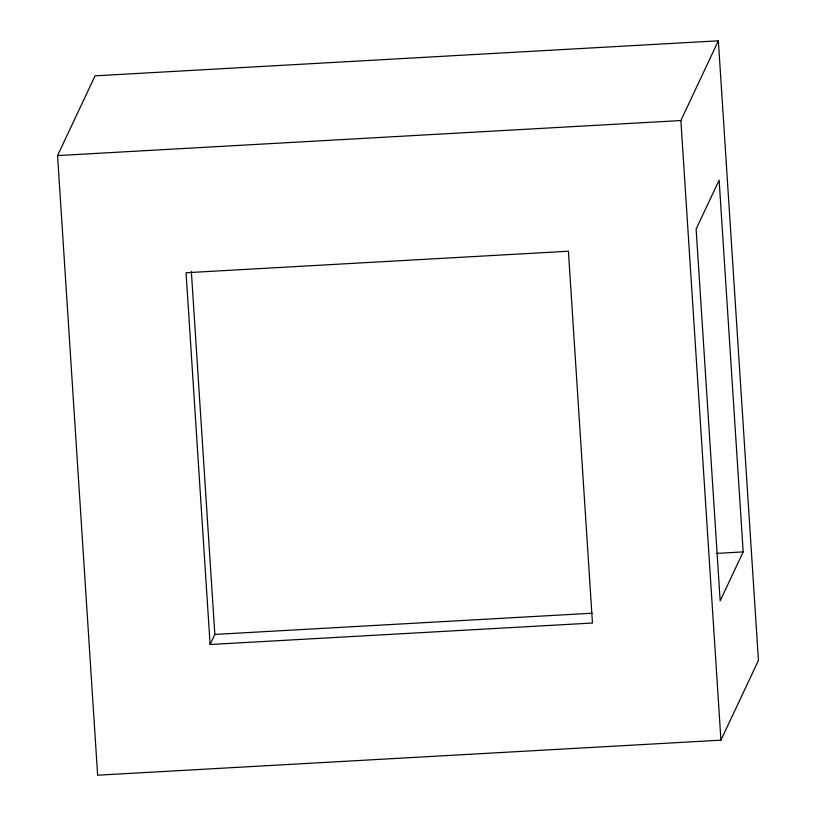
<?xml version="1.0" encoding="UTF-8"?>
<svg xmlns="http://www.w3.org/2000/svg" width="816" height="816" viewBox="0 0 816 816"><rect width="100%" height="100%" fill="white"/><g stroke="black" fill="none" stroke-linecap="round" stroke-linejoin="round"><path stroke-width="1.22" d="M57.569 155.581L95.064 75.837L718.366 40.8L758.431 660.419L720.936 740.163L97.634 775.2L57.569 155.581L680.87 120.544L718.366 40.8M210.1 644.507L186.058 272.738L568.415 251.236L592.457 623.016L210.1 644.507L214.832 634.43L191.362 271.544M743.172 551.912L720.171 600.831L696.13 229.051L719.131 180.132L743.172 551.912L716.509 553.411M214.832 634.43L592.11 613.224M680.87 120.544L720.936 740.163"/></g></svg>
